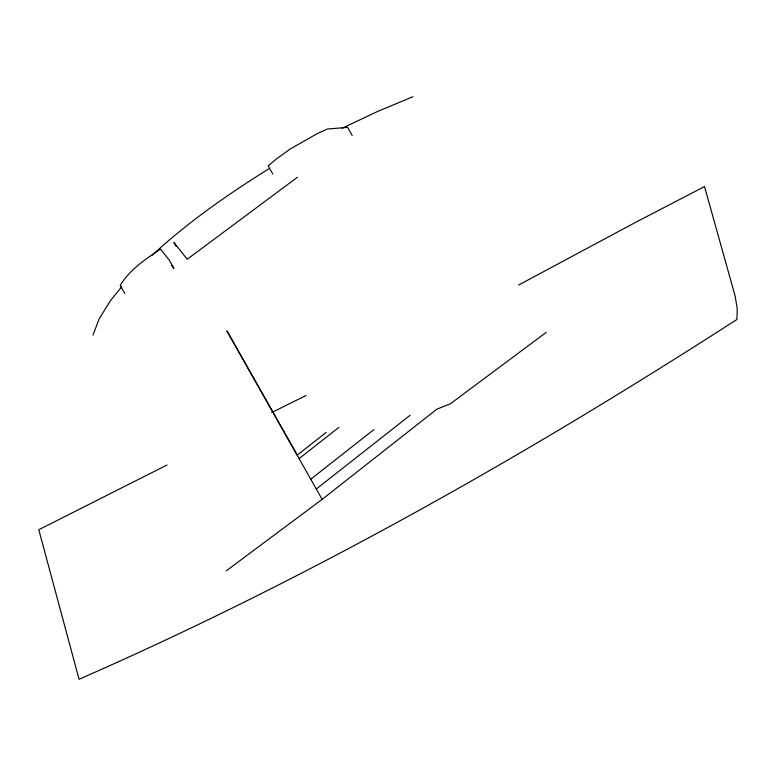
<?xml version="1.0" encoding="UTF-8"?>
<svg xmlns="http://www.w3.org/2000/svg" width="776" height="776" viewBox="0 0 776 776"><rect width="100%" height="100%" fill="white"/><g stroke="black" fill="none" stroke-linecap="round" stroke-linejoin="round"><path stroke-width="1.16" d="M92.955 335.203L99.066 319.004L110.483 300.593L121.716 286.8M151.64 255.663C187.443 222.615 227.494 194.563 268.787 168.858M326.279 432.329L297.266 455.143L226.999 330.935M299.187 458.558L338.899 427.343M310.817 479.17L373.838 429.613M316.327 488.996L410.116 415.257M226.272 570.835L322.156 499.366L436.898 409.156L450.342 403.83L546.236 332.361M297.412 177.267L187.22 259.262L173.873 242.422L176.22 246.555M518.688 284.996L636.427 221.897L704.511 186.57L735.134 296.054L737.2 308.557L736.938 319.46C526.642 454.949 308.402 578.818 79.065 679.272L38.8 529.736L166.986 465.008M306.113 395.479L271.658 412.56M342.138 128.224L377.456 111.521L412.919 96.728M171.729 265.605L173.931 268.38L169.304 260.202L160.506 249.096C145.529 259.097 129.757 269.67 120.212 285.355L124.839 293.541M352.207 135.528L347.58 127.351L327.288 129.049L316.569 133.967L290.108 149.089L276.11 159.167L268.186 165.87L272.812 174.047M226.931 331.051L322.156 499.366"/></g></svg>
